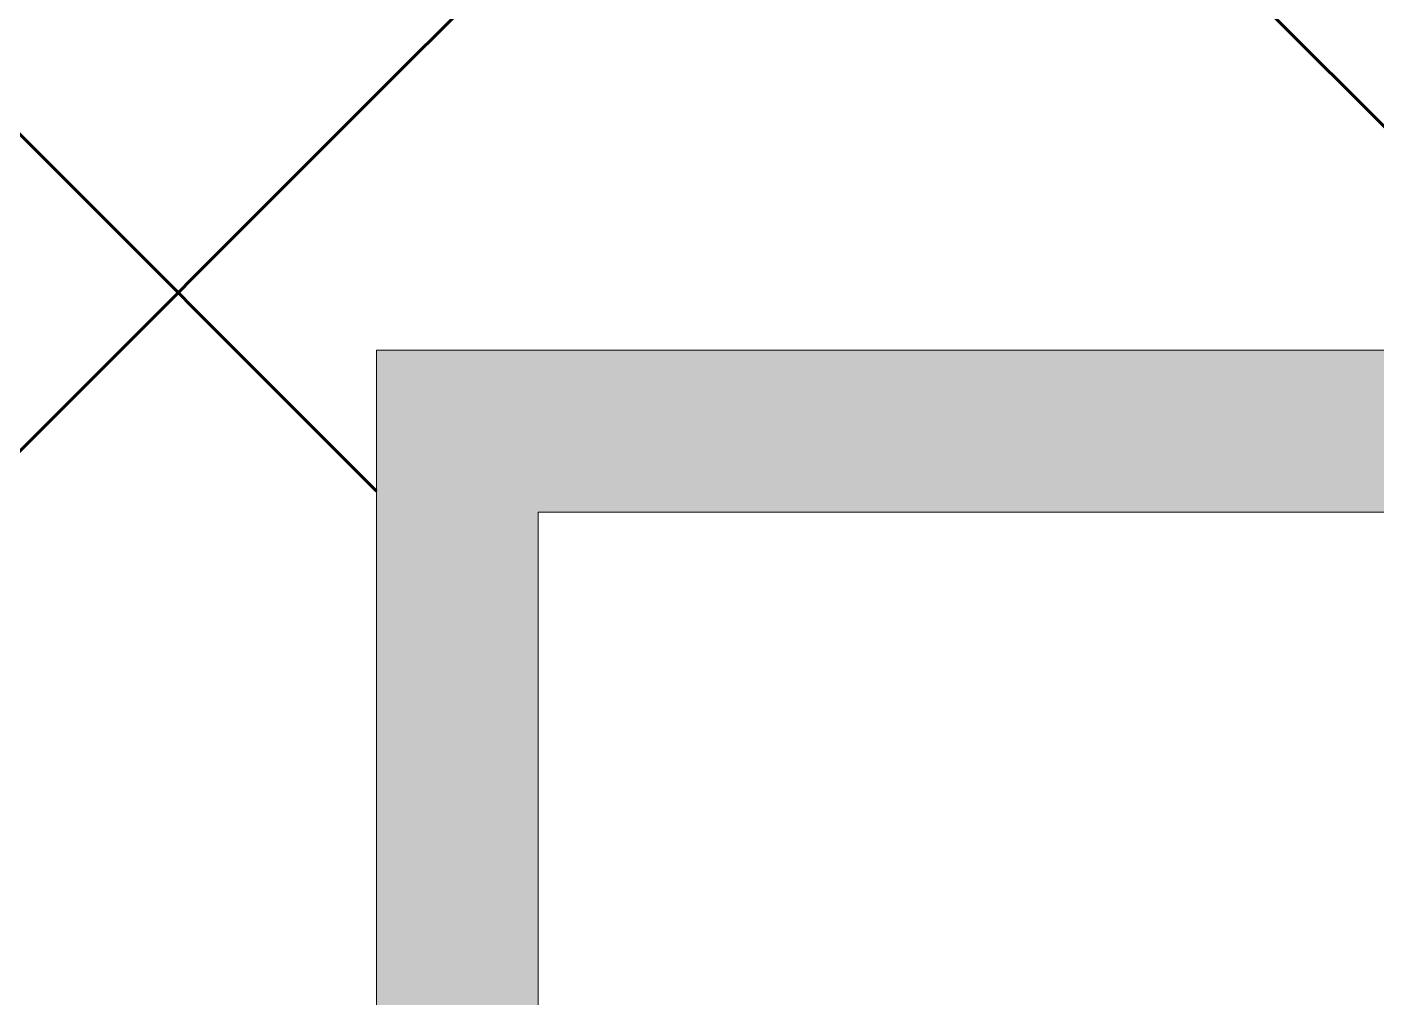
# Model space of a CAD drawing. Header units: millimetres. Extents: x -60946 to 138510, y -262288 to 24501.
# Drawn here: x 50155.3 to 50364, y -247558.7 to -247408.7 of the extents above; entities that cross this region are included whole.
import ezdxf

# ---------------------------------------------------------------- set-up
doc = ezdxf.new("R2010")
doc.units = ezdxf.units.MM
for name, color, linetype, lineweight in [('2)Тип-2', 3, 'Continuous', 60), ('Стены несущие', 7, 'Continuous', 30), ('Стены штриховка', 7, 'Continuous', 9)]:
    doc.layers.add(name, color=color, linetype=linetype, lineweight=lineweight)
pattern_1 = [(45, (9.36, -250313.7), (-106.066, 106.066), []), (135, (9.36, -250313.7), (-106.066, -106.066), [])]

msp = doc.modelspace()

# ---------------------------------------------------------------- hatches: boundary and pattern name
at = {"layer": '2)Тип-2'}
h = msp.add_hatch(dxfattribs=at)
h.set_pattern_fill('FP_4', color=256, style=0, pattern_type=2)
h.set_pattern_definition(pattern_1)
h.paths.add_polyline_path([(50209.3615, -247608.7359), (50209.3615, -246583.7359), (50134.3615, -246583.7359), (50134.3615, -247608.7359)])
h = msp.add_hatch(color=256, dxfattribs=at)
h.paths.add_polyline_path([(50234.3615, -247683.7359), (50234.3615, -247458.7359), (50209.3615, -247458.7359), (50209.3615, -247683.7359)])
h.paths.add_polyline_path([(50234.3615, -247383.7359), (50234.3615, -246633.7359), (50209.3615, -246633.7359), (50209.3615, -247383.7359)])
h = msp.add_hatch(dxfattribs=at)
h.set_pattern_fill('FP_4', color=256, style=0, pattern_type=2)
h.set_pattern_definition(pattern_1)
h.paths.add_polyline_path([(60109.3615, -247458.7359), (61559.3615, -247458.7359), (61559.3615, -247383.7359), (60109.3615, -247383.7359)])
h.paths.add_polyline_path([(57284.3615, -247458.7359), (57284.3615, -247383.7359), (53909.3615, -247383.7359), (53909.3615, -247458.7359), (57128.9384, -247458.7359)])
h.paths.add_polyline_path([(58859.3615, -247458.7359), (58859.3615, -247383.7359), (58534.3615, -247383.7359), (58534.3615, -247458.7359), (58572.852, -247458.7359)])
h.paths.add_polyline_path([(52659.3615, -247458.7359), (52659.3615, -247383.7359), (50209.3615, -247383.7359), (50209.3615, -247458.7359), (51353.2842, -247458.7359)])
h = msp.add_hatch(color=256, dxfattribs=at)
h.paths.add_polyline_path([(60109.3615, -247483.7359), (61559.3615, -247483.7359), (61559.3615, -247458.7359), (60109.3615, -247458.7359)])
h.paths.add_polyline_path([(51353.2842, -247483.7359), (52659.3615, -247483.7359), (52659.3615, -247458.7359), (50234.3615, -247458.7359), (50234.3615, -247483.7359)])
h.paths.add_polyline_path([(54241.1113, -247483.7359), (57284.3615, -247483.7359), (57284.3615, -247458.7359), (53909.3615, -247458.7359), (53909.3615, -247483.7359)])
h.paths.add_polyline_path([(58572.852, -247483.7359), (58859.3615, -247483.7359), (58859.3615, -247458.7359), (58534.3615, -247458.7359), (58534.3615, -247483.7359)])

# ---------------------------------------------------------------- linework, layer by layer
at = {"layer": 'Стены несущие', "lineweight": 9}
for p, q in [((50234.3615, -247708.7359), (50234.3615, -247483.7359)), ((50234.3615, -247483.7359), (52684.3615, -247483.7359))]:
    msp.add_line(p, q, dxfattribs=at)
at = {"layer": 'Стены штриховка', "lineweight": 9}
for p in [(52659.3615, -247458.7359), (50209.3615, -247683.7359)]:
    msp.add_line(p, (50209.3615, -247458.7359), dxfattribs=at)

doc.saveas('drawing.dxf')
